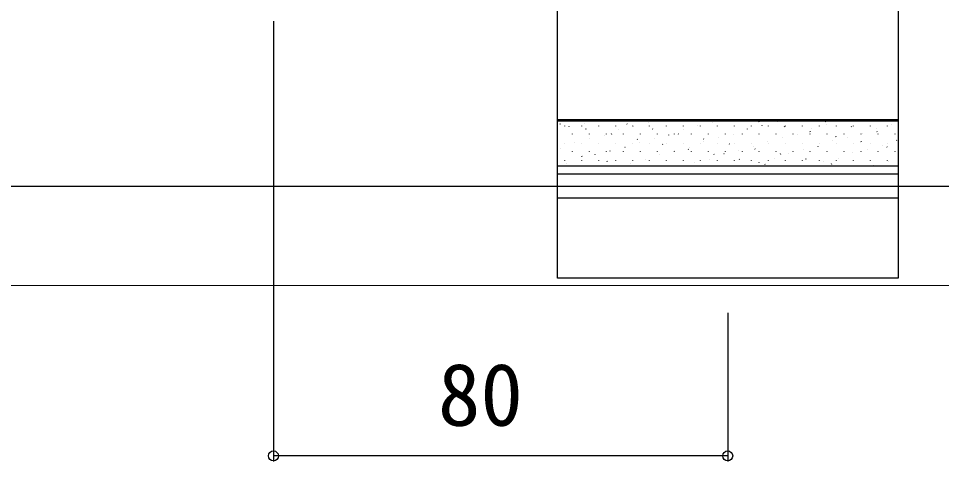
# Model space of a CAD drawing. Units: millimetres, scale not verified. Extents: x -875 to 875, y -1300 to 1292.
# Drawn here: x -43.8 to 118.7, y -1009.4 to -931.4 of the extents above; entities that cross this region are included whole.
import ezdxf
from ezdxf.enums import TextEntityAlignment as Align

# ---------------------------------------------------------------- set-up
doc = ezdxf.new("R2010")
doc.units = ezdxf.units.MM
doc.header["$LTSCALE"] = 8
doc.layers.add('0-4_YKK_12', color=2, linetype='Continuous', lineweight=18)
for name, color, linetype in [('0-5_YKK_13', 4, 'Continuous'), ('0-7_YKK_D', 6, 'Continuous'), ('0-9_YSS_K', 3, 'Continuous')]:
    doc.layers.add(name, color=color, linetype=linetype)
doc.styles.add('ＭＳ ゴシック', font='')
doc.styles.get('ＭＳ ゴシック').set_extended_font_data('MS Gothic')

msp = doc.modelspace()

# ---------------------------------------------------------------- linework, layer by layer
at = {"layer": '0-4_YKK_12'}
msp.add_line((706.063, -978.435), (-103.938, -978.435), dxfattribs=at)
at = {"layer": '0-5_YKK_13'}
for p, q in [((51.062, -957.453), (51.062, -949.232)), ((51.062, -949.232), (111.062, -949.232)), ((51.062, -949.481), (111.062, -949.481)), ((51.638, -950.085), (51.583, -950.002)), ((52.362, -950.377), (52.362, -950.327)), ((53.145, -950.487), (53.142, -950.477)), ((55.352, -950.377), (55.352, -950.327)), ((55.774, -949.888), (55.771, -949.878)), ((56.141, -950.97), (56.086, -950.887)), ((58.342, -950.377), (58.342, -950.327)), ((61.332, -950.377), (61.332, -950.327)), ((63.368, -950.05), (63.312, -949.966)), ((64.322, -950.377), (64.322, -950.327)), ((64.482, -950.41), (64.479, -950.4)), ((67.111, -949.811), (67.107, -949.802)), ((67.312, -950.377), (67.312, -950.327)), ((67.871, -950.934), (67.816, -950.851)), ((70.302, -950.377), (70.302, -950.327)), ((73.206, -950.979), (73.203, -950.97)), ((73.292, -950.377), (73.292, -950.327)), ((75.819, -950.333), (75.815, -950.324)), ((76.282, -950.377), (76.282, -950.327)), ((78.447, -949.734), (78.444, -949.725)), ((79.272, -950.377), (79.272, -950.327)), ((82.262, -950.377), (82.262, -950.327)), ((84.543, -950.903), (84.54, -950.893)), ((85.252, -950.377), (85.252, -950.327)), ((86.623, -949.669), (86.567, -949.586)), ((87.155, -950.257), (87.152, -950.247)), ((88.242, -950.377), (88.242, -950.327)), ((89.784, -949.658), (89.781, -949.648)), ((91.126, -950.553), (91.071, -950.47)), ((91.232, -950.377), (91.232, -950.327)), ((94.222, -950.377), (94.222, -950.327)), ((95.88, -950.826), (95.876, -950.817)), ((97.212, -950.377), (97.212, -950.327)), ((98.352, -949.633), (98.297, -949.55)), ((98.492, -950.18), (98.489, -950.17)), ((100.202, -950.377), (100.202, -950.327)), ((101.121, -949.581), (101.117, -949.572)), ((102.855, -950.517), (102.8, -950.434)), ((103.192, -950.377), (103.192, -950.327)), ((106.182, -950.377), (106.182, -950.327)), ((107.216, -950.749), (107.213, -950.74)), ((109.172, -950.377), (109.172, -950.327)), ((109.829, -950.103), (109.825, -950.094)), ((53.737, -951.802), (53.737, -951.752)), ((56.727, -951.802), (56.727, -951.752)), ((59.374, -952.032), (59.371, -952.022)), ((59.717, -951.802), (59.717, -951.752)), ((60.644, -951.854), (60.589, -951.771)), ((61.87, -951.056), (61.866, -951.046)), ((62.707, -951.802), (62.707, -951.752)), ((65.697, -951.802), (65.697, -951.752)), ((68.082, -952.554), (68.079, -952.545)), ((68.687, -951.802), (68.687, -951.752)), ((70.711, -951.955), (70.708, -951.946)), ((71.677, -951.802), (71.677, -951.752)), ((72.374, -951.818), (72.319, -951.735)), ((74.667, -951.802), (74.667, -951.752)), ((77.657, -951.802), (77.657, -951.752)), ((79.419, -952.477), (79.415, -952.468)), ((80.647, -951.802), (80.647, -951.752)), ((82.048, -951.879), (82.044, -951.869)), ((83.637, -951.802), (83.637, -951.752)), ((86.627, -951.802), (86.627, -951.752)), ((89.617, -951.802), (89.617, -951.752)), ((90.755, -952.401), (90.752, -952.391)), ((92.607, -951.802), (92.607, -951.752)), ((93.384, -951.802), (93.381, -951.792)), ((95.629, -951.438), (95.574, -951.355)), ((95.597, -951.802), (95.597, -951.752)), ((98.587, -951.802), (98.587, -951.752)), ((100.132, -952.322), (100.077, -952.239)), ((101.577, -951.802), (101.577, -951.752)), ((102.092, -952.324), (102.089, -952.315)), ((104.567, -951.802), (104.567, -951.752)), ((104.721, -951.725), (104.718, -951.716)), ((107.359, -951.402), (107.303, -951.319)), ((107.557, -951.802), (107.557, -951.752)), ((110.547, -951.802), (110.547, -951.752)), ((52.362, -953.417), (52.362, -953.367)), ((54.133, -953.277), (54.13, -953.267)), ((55.352, -953.417), (55.352, -953.367)), ((56.745, -952.631), (56.742, -952.621)), ((58.342, -953.417), (58.342, -953.367)), ((61.332, -953.417), (61.332, -953.367)), ((62.975, -954.176), (62.971, -954.167)), ((64.322, -953.417), (64.322, -953.367)), ((65.148, -952.739), (65.092, -952.655)), ((65.47, -953.2), (65.467, -953.191)), ((67.312, -953.417), (67.312, -953.367)), ((69.651, -953.623), (69.596, -953.54)), ((70.302, -953.417), (70.302, -953.367)), ((73.292, -953.417), (73.292, -953.367)), ((74.311, -954.099), (74.308, -954.09)), ((76.282, -953.417), (76.282, -953.367)), ((76.807, -953.123), (76.803, -953.114)), ((76.877, -952.703), (76.822, -952.619)), ((79.272, -953.417), (79.272, -953.367)), ((81.38, -953.587), (81.325, -953.504)), ((82.262, -953.417), (82.262, -953.367)), ((85.252, -953.417), (85.252, -953.367)), ((85.648, -954.023), (85.645, -954.013)), ((88.143, -953.047), (88.14, -953.037)), ((88.242, -953.417), (88.242, -953.367)), ((91.232, -953.417), (91.232, -953.367)), ((94.222, -953.417), (94.222, -953.367)), ((96.985, -953.946), (96.981, -953.937)), ((97.212, -953.417), (97.212, -953.367)), ((99.48, -952.97), (99.477, -952.961)), ((100.202, -953.417), (100.202, -953.367)), ((103.192, -953.417), (103.192, -953.367)), ((104.635, -953.207), (104.58, -953.123)), ((106.182, -953.417), (106.182, -953.367)), ((108.321, -953.869), (108.318, -953.86)), ((109.138, -954.091), (109.083, -954.008)), ((109.172, -953.417), (109.172, -953.367)), ((110.817, -952.893), (110.813, -952.884)), ((51.638, -954.253), (51.635, -954.243)), ((53.737, -954.842), (53.737, -954.792)), ((55.402, -955.773), (55.347, -955.689)), ((56.727, -954.842), (56.727, -954.792)), ((57.734, -955.421), (57.73, -955.412)), ((59.717, -954.842), (59.717, -954.792)), ((60.346, -954.775), (60.342, -954.765)), ((62.707, -954.842), (62.707, -954.792)), ((65.697, -954.842), (65.697, -954.792)), ((68.687, -954.842), (68.687, -954.792)), ((69.07, -955.344), (69.067, -955.335)), ((71.677, -954.842), (71.677, -954.792)), ((71.682, -954.698), (71.679, -954.689)), ((74.154, -954.508), (74.099, -954.424)), ((74.667, -954.842), (74.667, -954.792)), ((77.657, -954.842), (77.657, -954.792)), ((78.657, -955.392), (78.602, -955.309)), ((80.407, -955.268), (80.404, -955.258)), ((80.647, -954.842), (80.647, -954.792)), ((83.019, -954.622), (83.016, -954.612)), ((83.637, -954.842), (83.637, -954.792)), ((85.884, -954.472), (85.828, -954.388)), ((86.627, -954.842), (86.627, -954.792)), ((89.617, -954.842), (89.617, -954.792)), ((90.387, -955.356), (90.332, -955.273)), ((91.744, -955.191), (91.74, -955.182)), ((92.607, -954.842), (92.607, -954.792)), ((94.356, -954.545), (94.352, -954.536)), ((95.597, -954.842), (95.597, -954.792)), ((98.587, -954.842), (98.587, -954.792)), ((101.577, -954.842), (101.577, -954.792)), ((103.08, -955.114), (103.077, -955.105)), ((104.567, -954.842), (104.567, -954.792)), ((105.692, -954.468), (105.689, -954.459)), ((107.557, -954.842), (107.557, -954.792)), ((110.547, -954.842), (110.547, -954.792)), ((52.362, -956.457), (52.362, -956.407)), ((52.609, -956.996), (52.606, -956.986)), ((55.238, -956.397), (55.235, -956.387)), ((55.352, -956.457), (55.352, -956.407)), ((58.342, -956.457), (58.342, -956.407)), ((59.905, -956.657), (59.85, -956.574)), ((61.332, -956.457), (61.332, -956.407)), ((63.946, -956.919), (63.943, -956.91)), ((64.322, -956.457), (64.322, -956.407)), ((66.575, -956.32), (66.572, -956.311)), ((67.312, -956.457), (67.312, -956.407)), ((70.302, -956.457), (70.302, -956.407)), ((73.292, -956.457), (73.292, -956.407)), ((75.283, -956.842), (75.279, -956.833)), ((76.282, -956.457), (76.282, -956.407)), ((77.912, -956.244), (77.908, -956.234)), ((79.272, -956.457), (79.272, -956.407)), ((82.262, -956.457), (82.262, -956.407)), ((83.16, -956.277), (83.105, -956.193)), ((84.007, -957.412), (84.004, -957.402)), ((85.252, -956.457), (85.252, -956.407)), ((86.619, -956.766), (86.616, -956.756)), ((87.664, -957.161), (87.608, -957.078)), ((88.242, -956.457), (88.242, -956.407)), ((89.248, -956.167), (89.245, -956.158)), ((91.232, -956.457), (91.232, -956.407)), ((94.222, -956.457), (94.222, -956.407)), ((94.89, -956.241), (94.835, -956.157)), ((95.344, -957.335), (95.34, -957.326)), ((97.212, -956.457), (97.212, -956.407)), ((97.956, -956.689), (97.953, -956.68)), ((99.393, -957.125), (99.338, -957.042)), ((100.202, -956.457), (100.202, -956.407)), ((100.585, -956.09), (100.582, -956.081)), ((103.192, -956.457), (103.192, -956.407)), ((106.182, -956.457), (106.182, -956.407)), ((106.68, -957.259), (106.677, -957.249)), ((109.172, -956.457), (109.172, -956.407)), ((109.293, -956.613), (109.289, -956.603)), ((51.062, -958.759), (111.062, -958.759)), ((51.062, -963.035), (111.062, -963.035))]:
    msp.add_line(p, q, dxfattribs=at)
msp.add_lwpolyline([(111.062, -779.735), (111.062, -977.135), (51.062, -977.135), (51.062, -779.735)], close=True, dxfattribs=at)
msp.add_lwpolyline([(111.062, -949.232), (111.062, -957.453), (51.062, -957.453)], dxfattribs=at)
at = {"layer": '0-7_YKK_D'}
for p, q in [((1.062, -931.935), (1.062, -1009.435)), ((81.062, -983.235), (81.062, -1009.435)), ((81.062, -1008.435), (1.062, -1008.435))]:
    msp.add_line(p, q, dxfattribs=at)
for centre in [(1.062, -1008.435), (81.062, -1008.435)]:
    msp.add_circle(centre, 0.875, dxfattribs=at)
at = {"layer": '0-9_YSS_K'}
msp.add_line((-113.938, -960.935), (721.063, -960.935), dxfattribs=at)

# ---------------------------------------------------------------- texts
at = {"layer": '0-7_YKK_D', "style": 'ＭＳ ゴシック'}
msp.add_text('80', height=11, dxfattribs=at).set_placement((30.026, -1006.435), align=Align.BOTTOM_LEFT)

doc.saveas('drawing.dxf')
